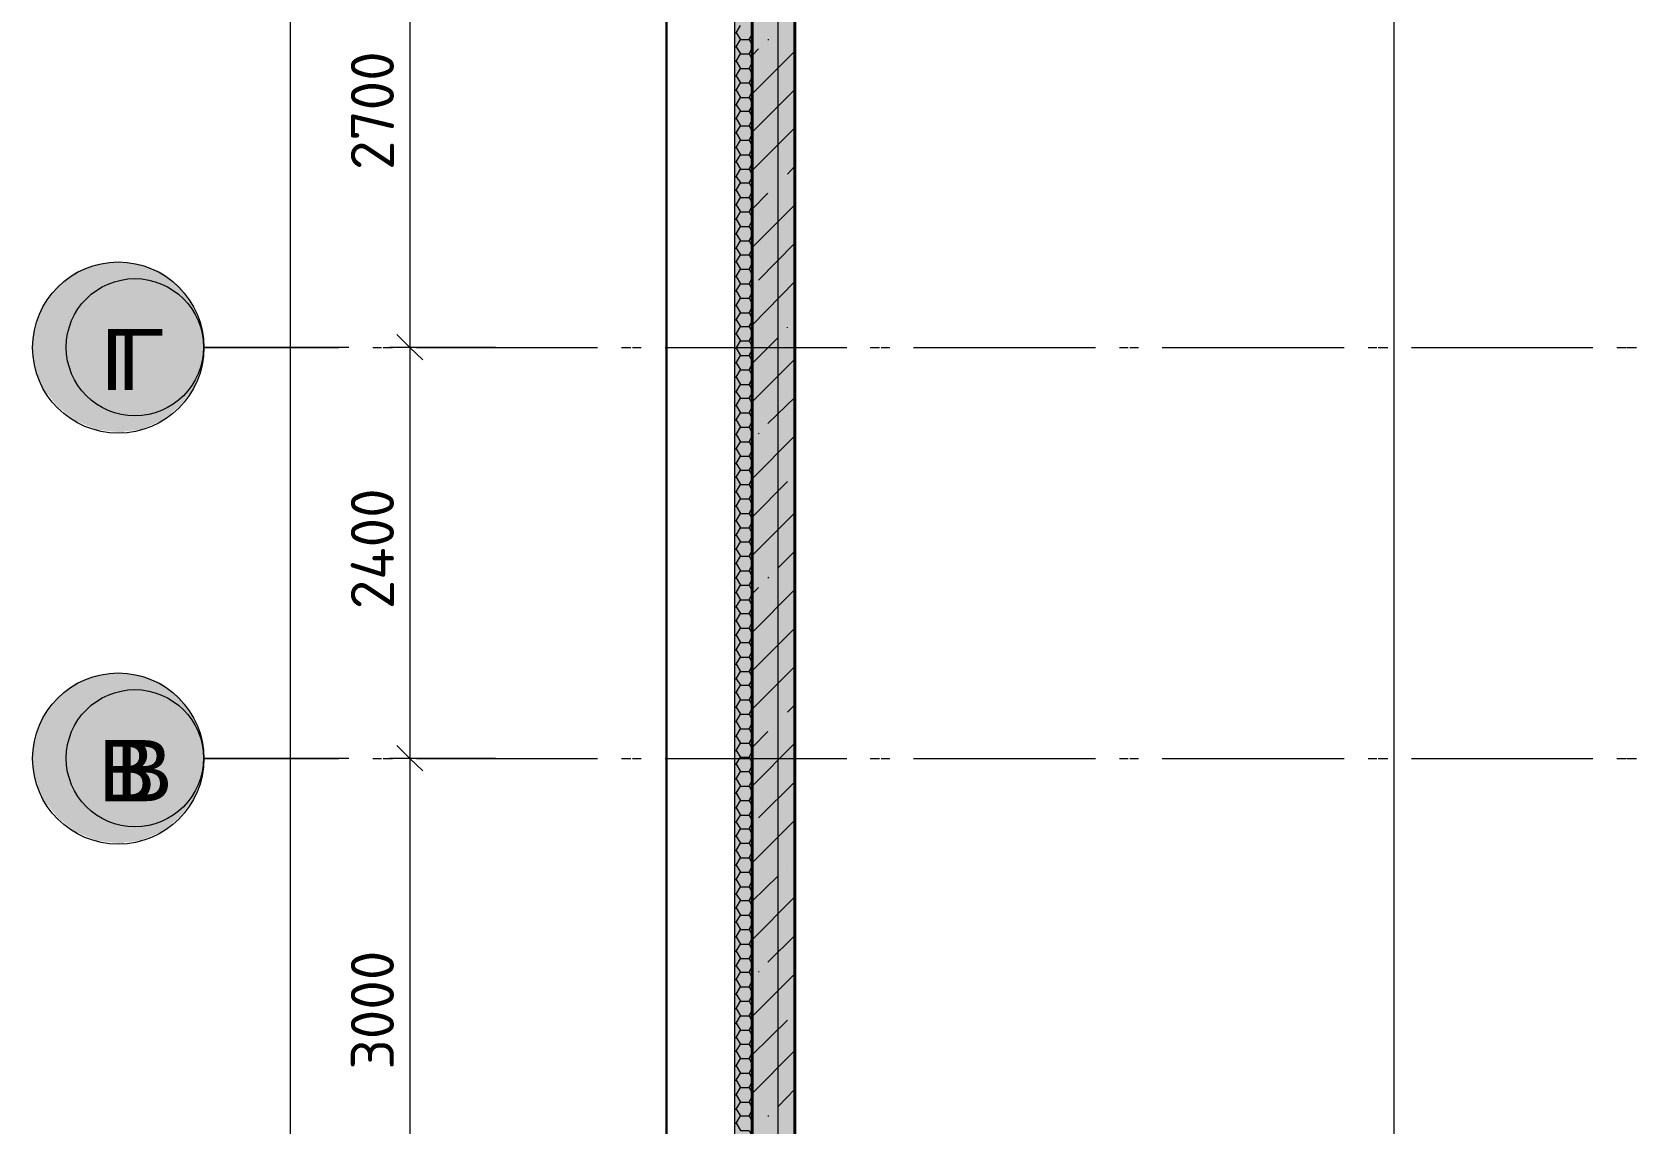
# Model space of a CAD drawing. Header units: millimetres. Extents: x -84737 to 172119, y -43083 to 59399.
# Drawn here: x -81064 to -71665, y 37246 to 43621 of the extents above; entities that cross this region are included whole.
import ezdxf

# ---------------------------------------------------------------- set-up
doc = ezdxf.new("R2010")
doc.units = ezdxf.units.MM
doc.layers.add('PDF _Геометрия', color=7, linetype='Continuous')
doc.layers.add('PDF _Текст', color=7, linetype='Continuous')
doc.layers.add('PDF _Сплошная заливка', color=7, linetype='Continuous', true_color=0xffffff)
doc.styles.add('PDF GOSTCommon', font='arial.ttf')
doc.styles.add('PDF ISOCPEUR', font='isocpeur.ttf')

msp = doc.modelspace()

# ---------------------------------------------------------------- hatches: boundary and pattern name
at = {"layer": 'PDF _Сплошная заливка', "transparency": 33554559}
for points in [[(-80462.5, 42270.5), (-80530.2, 42279), (-80593.7, 42279), (-80627.6, 42274.7), (-80657.2, 42270.5), (-80691.1, 42266.3), (-80699.6, 42262), (-80712.3, 42257.8), (-80720.7, 42253.6), (-80746.1, 42245.1), (-80754.6, 42240.9), (-80780, 42232.4), (-80788.4, 42228.2), (-80813.8, 42219.7), (-80826.5, 42207), (-80835, 42202.8), (-80847.7, 42190.1), (-80856.2, 42185.8), (-80868.9, 42173.2), (-80877.3, 42168.9), (-80890, 42156.2), (-80898.5, 42152), (-80906.9, 42143.5), (-80915.4, 42139.3), (-80919.6, 42130.8), (-80928.1, 42122.4), (-80932.3, 42113.9), (-80940.8, 42105.4), (-80945, 42097), (-80953.5, 42088.5), (-80957.7, 42080), (-80966.2, 42071.6), (-80970.4, 42063.1), (-80978.9, 42054.6), (-80983.1, 42046.2), (-80995.8, 42033.5), (-81000.1, 42020.8), (-81008.5, 42003.8), (-81012.8, 41991.1), (-81021.2, 41974.2), (-81025.5, 41961.5), (-81033.9, 41944.6), (-81038.2, 41931.9), (-81046.6, 41915), (-81059.3, 41813.4), (-81063.6, 41783.8), (-81059.3, 41779.5), (-81059.3, 41749.9), (-81055.1, 41749.9), (-81055.1, 41716), (-81050.9, 41716), (-81050.9, 41686.4), (-81046.6, 41686.4), (-81046.6, 41652.5), (-81042.4, 41652.5), (-81042.4, 41644.1), (-81038.2, 41644.1), (-81038.2, 41635.6), (-81033.9, 41635.6), (-81033.9, 41622.9), (-81029.7, 41622.9), (-81029.7, 41614.5), (-81025.5, 41614.5), (-81025.5, 41601.8), (-81021.2, 41601.8), (-81021.2, 41593.3), (-81017, 41593.3), (-81017, 41584.8), (-81012.8, 41584.8), (-81012.8, 41572.1), (-81008.5, 41572.1), (-81008.5, 41563.7), (-81004.3, 41563.7), (-81004.3, 41551), (-81000.1, 41551), (-81000.1, 41542.5), (-80995.8, 41542.5), (-80995.8, 41529.8), (-80991.6, 41529.8), (-80978.9, 41517.1), (-80978.9, 41508.6), (-80974.7, 41508.6), (-80962, 41495.9), (-80962, 41487.5), (-80957.7, 41487.5), (-80945, 41474.8), (-80945, 41466.3), (-80940.8, 41466.3), (-80928.1, 41453.6), (-80928.1, 41445.1), (-80923.9, 41445.1), (-80915.4, 41436.7), (-80915.4, 41428.2), (-80906.9, 41428.2), (-80898.5, 41419.8), (-80890, 41415.5), (-80877.3, 41402.8), (-80868.9, 41398.6), (-80856.2, 41385.9), (-80847.7, 41381.7), (-80835, 41369), (-80826.5, 41364.7), (-80813.8, 41352), (-80801.1, 41347.8), (-80792.7, 41343.6), (-80780, 41339.3), (-80771.5, 41335.1), (-80758.8, 41330.9), (-80741.9, 41322.4), (-80729.2, 41318.2), (-80720.7, 41313.9), (-80708, 41309.7), (-80691.1, 41301.2), (-80657.2, 41297), (-80627.6, 41292.8), (-80593.7, 41288.5), (-80530.2, 41284.3), (-80530.2, 41288.5), (-80462.5, 41297), (-80432.9, 41301.2), (-80420.2, 41305.5), (-80411.7, 41309.7), (-80399, 41313.9), (-80390.6, 41318.2), (-80377.9, 41322.4), (-80360.9, 41330.9), (-80348.2, 41335.1), (-80339.8, 41339.3), (-80327.1, 41343.6), (-80301.7, 41356.3), (-80293.2, 41364.7), (-80284.8, 41369), (-80272.1, 41381.7), (-80263.6, 41385.9), (-80250.9, 41398.6), (-80242.4, 41402.8), (-80229.7, 41415.5), (-80221.3, 41419.8), (-80195.9, 41445.1), (-80191.6, 41453.6), (-80178.9, 41466.3), (-80174.7, 41474.8), (-80162, 41487.5), (-80157.8, 41495.9), (-80145.1, 41508.6), (-80140.9, 41517.1), (-80132.4, 41525.6), (-80119.7, 41551), (-80115.5, 41563.7), (-80111.2, 41572.1), (-80107, 41584.8), (-80098.5, 41601.8), (-80094.3, 41614.5), (-80090.1, 41622.9), (-80085.8, 41635.6), (-80081.6, 41644.1), (-80077.4, 41656.8), (-80073.1, 41686.4), (-80068.9, 41720.3), (-80064.7, 41749.9), (-80060.4, 41813.4), (-80064.7, 41813.4), (-80064.7, 41847.2), (-80068.9, 41847.2), (-80068.9, 41881.1), (-80073.1, 41881.1), (-80073.1, 41910.7), (-80077.4, 41910.7), (-80077.4, 41923.4), (-80081.6, 41923.4), (-80081.6, 41931.9), (-80085.8, 41931.9), (-80085.8, 41940.4), (-80090.1, 41940.4), (-80090.1, 41953.1), (-80094.3, 41953.1), (-80094.3, 41961.5), (-80098.5, 41961.5), (-80098.5, 41970), (-80102.8, 41970), (-80102.8, 41982.7), (-80107, 41982.7), (-80107, 41991.1), (-80111.2, 41991.1), (-80111.2, 41999.6), (-80115.5, 41999.6), (-80115.5, 42012.3), (-80119.7, 42012.3), (-80119.7, 42020.8), (-80123.9, 42020.8), (-80123.9, 42029.2), (-80128.2, 42029.2), (-80128.2, 42037.7), (-80136.6, 42046.2), (-80140.9, 42046.2), (-80140.9, 42054.6), (-80149.3, 42063.1), (-80153.6, 42063.1), (-80153.6, 42071.6), (-80162, 42080), (-80166.2, 42080), (-80166.2, 42088.5), (-80174.7, 42097), (-80178.9, 42097), (-80178.9, 42105.4), (-80187.4, 42113.9), (-80191.6, 42113.9), (-80191.6, 42122.4), (-80221.3, 42152), (-80229.7, 42156.2), (-80242.4, 42168.9), (-80250.9, 42173.2), (-80263.6, 42185.8), (-80272.1, 42190.1), (-80284.8, 42202.8), (-80293.2, 42207), (-80301.7, 42215.5), (-80318.6, 42223.9), (-80331.3, 42228.2), (-80339.8, 42232.4), (-80365.2, 42240.9), (-80373.6, 42245.1), (-80399, 42253.6), (-80407.5, 42257.8), (-80432.9, 42266.3)], [(-80356.7, 42173.2), (-80424.4, 42181.6), (-80496.4, 42181.6), (-80564.1, 42173.2), (-80589.5, 42160.5), (-80602.2, 42156.2), (-80619.1, 42147.8), (-80631.8, 42143.5), (-80648.8, 42135.1), (-80661.5, 42130.8), (-80669.9, 42122.4), (-80678.4, 42118.1), (-80686.9, 42109.7), (-80695.3, 42105.4), (-80703.8, 42097), (-80712.3, 42092.7), (-80720.7, 42084.3), (-80729.2, 42080), (-80737.6, 42071.6), (-80746.1, 42067.3), (-80750.3, 42058.9), (-80758.8, 42050.4), (-80763, 42041.9), (-80771.5, 42033.5), (-80775.7, 42025), (-80784.2, 42016.5), (-80788.4, 42008.1), (-80796.9, 41999.6), (-80801.1, 41991.1), (-80809.6, 41982.7), (-80813.8, 41970), (-80818.1, 41961.5), (-80822.3, 41948.8), (-80826.5, 41940.4), (-80830.8, 41927.7), (-80835, 41919.2), (-80839.2, 41906.5), (-80847.7, 41889.6), (-80851.9, 41851.5), (-80860.4, 41783.8), (-80856.2, 41779.5), (-80856.2, 41745.7), (-80851.9, 41745.7), (-80851.9, 41711.8), (-80847.7, 41711.8), (-80847.7, 41677.9), (-80843.5, 41677.9), (-80843.5, 41669.5), (-80839.2, 41669.5), (-80839.2, 41656.8), (-80835, 41656.8), (-80835, 41648.3), (-80830.8, 41648.3), (-80830.8, 41635.6), (-80826.5, 41635.6), (-80826.5, 41627.1), (-80822.3, 41627.1), (-80822.3, 41614.5), (-80818.1, 41614.5), (-80818.1, 41606), (-80813.8, 41606), (-80813.8, 41593.3), (-80809.6, 41593.3), (-80809.6, 41580.6), (-80805.4, 41580.6), (-80796.9, 41572.1), (-80796.9, 41563.7), (-80792.7, 41563.7), (-80784.2, 41555.2), (-80784.2, 41546.7), (-80780, 41546.7), (-80771.5, 41538.3), (-80771.5, 41529.8), (-80767.3, 41529.8), (-80758.8, 41521.3), (-80758.8, 41512.9), (-80754.6, 41512.9), (-80746.1, 41504.4), (-80746.1, 41495.9), (-80737.6, 41495.9), (-80729.2, 41487.5), (-80720.7, 41483.2), (-80712.3, 41474.8), (-80703.8, 41470.5), (-80695.3, 41462.1), (-80686.9, 41457.8), (-80678.4, 41449.4), (-80669.9, 41445.1), (-80661.5, 41436.7), (-80636.1, 41428.2), (-80627.6, 41424), (-80614.9, 41419.8), (-80606.4, 41415.5), (-80593.7, 41411.3), (-80585.3, 41407.1), (-80572.6, 41402.8), (-80564.1, 41398.6), (-80496.4, 41390.1), (-80424.4, 41385.9), (-80424.4, 41390.1), (-80356.7, 41398.6), (-80344, 41402.8), (-80335.6, 41407.1), (-80322.9, 41411.3), (-80314.4, 41415.5), (-80301.7, 41419.8), (-80293.2, 41424), (-80280.5, 41428.2), (-80255.1, 41440.9), (-80246.7, 41449.4), (-80238.2, 41453.6), (-80229.7, 41462.1), (-80221.3, 41466.3), (-80212.8, 41474.8), (-80204.3, 41479), (-80195.9, 41487.5), (-80187.4, 41491.7), (-80170.5, 41508.6), (-80166.2, 41517.1), (-80157.8, 41525.6), (-80153.6, 41534), (-80145.1, 41542.5), (-80140.9, 41551), (-80132.4, 41559.4), (-80128.2, 41567.9), (-80119.7, 41576.4), (-80111.2, 41593.3), (-80107, 41606), (-80102.8, 41614.5), (-80098.5, 41627.1), (-80094.3, 41635.6), (-80090.1, 41648.3), (-80085.8, 41656.8), (-80077.4, 41682.2), (-80064.7, 41758.4), (-80060.4, 41809.1), (-80064.7, 41809.1), (-80064.7, 41834.5), (-80068.9, 41834.5), (-80068.9, 41859.9), (-80073.1, 41859.9), (-80073.1, 41885.3), (-80077.4, 41885.3), (-80077.4, 41898), (-80081.6, 41898), (-80081.6, 41906.5), (-80085.8, 41906.5), (-80085.8, 41919.2), (-80090.1, 41919.2), (-80090.1, 41927.7), (-80094.3, 41927.7), (-80094.3, 41940.4), (-80098.5, 41940.4), (-80098.5, 41948.8), (-80102.8, 41948.8), (-80102.8, 41961.5), (-80107, 41961.5), (-80107, 41970), (-80111.2, 41970), (-80111.2, 41978.5), (-80115.5, 41978.5), (-80115.5, 41986.9), (-80123.9, 41995.4), (-80128.2, 41995.4), (-80128.2, 42003.8), (-80136.6, 42012.3), (-80140.9, 42012.3), (-80140.9, 42020.8), (-80149.3, 42029.2), (-80153.6, 42029.2), (-80153.6, 42037.7), (-80162, 42046.2), (-80166.2, 42046.2), (-80166.2, 42054.6), (-80187.4, 42075.8), (-80195.9, 42080), (-80204.3, 42088.5), (-80212.8, 42092.7), (-80221.3, 42101.2), (-80229.7, 42105.4), (-80238.2, 42113.9), (-80246.7, 42118.1), (-80255.1, 42126.6), (-80297.5, 42147.8), (-80310.2, 42152), (-80344, 42168.9)], [(-80462.5, 39870.6), (-80530.2, 39879.1), (-80593.7, 39879.1), (-80627.6, 39874.9), (-80657.2, 39870.6), (-80691.1, 39866.4), (-80699.6, 39862.2), (-80712.3, 39857.9), (-80720.7, 39853.7), (-80746.1, 39845.2), (-80754.6, 39841), (-80780, 39832.5), (-80788.4, 39828.3), (-80813.8, 39819.8), (-80826.5, 39807.1), (-80835, 39802.9), (-80847.7, 39790.2), (-80856.2, 39786), (-80868.9, 39773.3), (-80877.3, 39769.1), (-80890, 39756.4), (-80898.5, 39752.1), (-80906.9, 39743.7), (-80915.4, 39739.4), (-80919.6, 39731), (-80928.1, 39722.5), (-80932.3, 39714), (-80940.8, 39705.6), (-80945, 39697.1), (-80953.5, 39688.6), (-80957.7, 39680.2), (-80966.2, 39671.7), (-80970.4, 39663.2), (-80978.9, 39654.8), (-80983.1, 39646.3), (-80995.8, 39633.6), (-81000.1, 39620.9), (-81008.5, 39604), (-81012.8, 39591.3), (-81021.2, 39574.4), (-81025.5, 39561.7), (-81033.9, 39544.7), (-81038.2, 39532), (-81046.6, 39515.1), (-81059.3, 39413.5), (-81063.6, 39383.9), (-81059.3, 39379.7), (-81059.3, 39350), (-81055.1, 39350), (-81055.1, 39316.2), (-81050.9, 39316.2), (-81050.9, 39286.5), (-81046.6, 39286.5), (-81046.6, 39252.7), (-81042.4, 39252.7), (-81042.4, 39244.2), (-81038.2, 39244.2), (-81038.2, 39235.7), (-81033.9, 39235.7), (-81033.9, 39223), (-81029.7, 39223), (-81029.7, 39214.6), (-81025.5, 39214.6), (-81025.5, 39201.9), (-81021.2, 39201.9), (-81021.2, 39193.4), (-81017, 39193.4), (-81017, 39185), (-81012.8, 39185), (-81012.8, 39172.3), (-81008.5, 39172.3), (-81008.5, 39163.8), (-81004.3, 39163.8), (-81004.3, 39151.1), (-81000.1, 39151.1), (-81000.1, 39142.6), (-80995.8, 39142.6), (-80995.8, 39129.9), (-80991.6, 39129.9), (-80978.9, 39117.2), (-80978.9, 39108.8), (-80974.7, 39108.8), (-80962, 39096.1), (-80962, 39087.6), (-80957.7, 39087.6), (-80945, 39074.9), (-80945, 39066.4), (-80940.8, 39066.4), (-80928.1, 39053.7), (-80928.1, 39045.3), (-80923.9, 39045.3), (-80915.4, 39036.8), (-80915.4, 39028.4), (-80906.9, 39028.4), (-80898.5, 39019.9), (-80890, 39015.7), (-80877.3, 39003), (-80868.9, 38998.7), (-80856.2, 38986), (-80847.7, 38981.8), (-80835, 38969.1), (-80826.5, 38964.9), (-80813.8, 38952.2), (-80801.1, 38947.9), (-80792.7, 38943.7), (-80780, 38939.5), (-80771.5, 38935.2), (-80758.8, 38931), (-80741.9, 38922.5), (-80729.2, 38918.3), (-80720.7, 38914.1), (-80708, 38909.8), (-80691.1, 38901.4), (-80657.2, 38897.1), (-80627.6, 38892.9), (-80593.7, 38888.7), (-80530.2, 38884.4), (-80530.2, 38888.7), (-80462.5, 38897.1), (-80432.9, 38901.4), (-80420.2, 38905.6), (-80411.7, 38909.8), (-80399, 38914.1), (-80390.6, 38918.3), (-80377.9, 38922.5), (-80360.9, 38931), (-80348.2, 38935.2), (-80339.8, 38939.5), (-80327.1, 38943.7), (-80301.7, 38956.4), (-80293.2, 38964.9), (-80284.8, 38969.1), (-80272.1, 38981.8), (-80263.6, 38986), (-80250.9, 38998.7), (-80242.4, 39003), (-80229.7, 39015.7), (-80221.3, 39019.9), (-80195.9, 39045.3), (-80191.6, 39053.7), (-80178.9, 39066.4), (-80174.7, 39074.9), (-80162, 39087.6), (-80157.8, 39096.1), (-80145.1, 39108.8), (-80140.9, 39117.2), (-80132.4, 39125.7), (-80119.7, 39151.1), (-80115.5, 39163.8), (-80111.2, 39172.3), (-80107, 39185), (-80098.5, 39201.9), (-80094.3, 39214.6), (-80090.1, 39223), (-80085.8, 39235.7), (-80081.6, 39244.2), (-80077.4, 39256.9), (-80073.1, 39286.5), (-80068.9, 39320.4), (-80064.7, 39350), (-80060.4, 39413.5), (-80064.7, 39413.5), (-80064.7, 39447.4), (-80068.9, 39447.4), (-80068.9, 39481.2), (-80073.1, 39481.2), (-80073.1, 39510.9), (-80077.4, 39510.9), (-80077.4, 39523.6), (-80081.6, 39523.6), (-80081.6, 39532), (-80085.8, 39532), (-80085.8, 39540.5), (-80090.1, 39540.5), (-80090.1, 39553.2), (-80094.3, 39553.2), (-80094.3, 39561.7), (-80098.5, 39561.7), (-80098.5, 39570.1), (-80102.8, 39570.1), (-80102.8, 39582.8), (-80107, 39582.8), (-80107, 39591.3), (-80111.2, 39591.3), (-80111.2, 39599.7), (-80115.5, 39599.7), (-80115.5, 39612.4), (-80119.7, 39612.4), (-80119.7, 39620.9), (-80123.9, 39620.9), (-80123.9, 39629.4), (-80128.2, 39629.4), (-80128.2, 39637.8), (-80136.6, 39646.3), (-80140.9, 39646.3), (-80140.9, 39654.8), (-80149.3, 39663.2), (-80153.6, 39663.2), (-80153.6, 39671.7), (-80162, 39680.2), (-80166.2, 39680.2), (-80166.2, 39688.6), (-80174.7, 39697.1), (-80178.9, 39697.1), (-80178.9, 39705.6), (-80187.4, 39714), (-80191.6, 39714), (-80191.6, 39722.5), (-80221.3, 39752.1), (-80229.7, 39756.4), (-80242.4, 39769.1), (-80250.9, 39773.3), (-80263.6, 39786), (-80272.1, 39790.2), (-80284.8, 39802.9), (-80293.2, 39807.1), (-80301.7, 39815.6), (-80318.6, 39824.1), (-80331.3, 39828.3), (-80339.8, 39832.5), (-80365.2, 39841), (-80373.6, 39845.2), (-80399, 39853.7), (-80407.5, 39857.9), (-80432.9, 39866.4)], [(-80356.7, 39773.3), (-80424.4, 39781.7), (-80496.4, 39781.7), (-80564.1, 39773.3), (-80589.5, 39760.6), (-80602.2, 39756.4), (-80619.1, 39747.9), (-80631.8, 39743.7), (-80648.8, 39735.2), (-80661.5, 39731), (-80669.9, 39722.5), (-80678.4, 39718.3), (-80686.9, 39709.8), (-80695.3, 39705.6), (-80703.8, 39697.1), (-80712.3, 39692.9), (-80720.7, 39684.4), (-80729.2, 39680.2), (-80737.6, 39671.7), (-80746.1, 39667.5), (-80750.3, 39659), (-80758.8, 39650.5), (-80763, 39642.1), (-80771.5, 39633.6), (-80775.7, 39625.1), (-80784.2, 39616.7), (-80788.4, 39608.2), (-80796.9, 39599.7), (-80801.1, 39591.3), (-80809.6, 39582.8), (-80813.8, 39570.1), (-80818.1, 39561.7), (-80822.3, 39549), (-80826.5, 39540.5), (-80830.8, 39527.8), (-80835, 39519.3), (-80839.2, 39506.6), (-80847.7, 39489.7), (-80851.9, 39451.6), (-80860.4, 39383.9), (-80856.2, 39379.7), (-80856.2, 39345.8), (-80851.9, 39345.8), (-80851.9, 39311.9), (-80847.7, 39311.9), (-80847.7, 39278.1), (-80843.5, 39278.1), (-80843.5, 39269.6), (-80839.2, 39269.6), (-80839.2, 39256.9), (-80835, 39256.9), (-80835, 39248.4), (-80830.8, 39248.4), (-80830.8, 39235.7), (-80826.5, 39235.7), (-80826.5, 39227.3), (-80822.3, 39227.3), (-80822.3, 39214.6), (-80818.1, 39214.6), (-80818.1, 39206.1), (-80813.8, 39206.1), (-80813.8, 39193.4), (-80809.6, 39193.4), (-80809.6, 39180.7), (-80805.4, 39180.7), (-80796.9, 39172.3), (-80796.9, 39163.8), (-80792.7, 39163.8), (-80784.2, 39155.3), (-80784.2, 39146.9), (-80780, 39146.9), (-80771.5, 39138.4), (-80771.5, 39129.9), (-80767.3, 39129.9), (-80758.8, 39121.5), (-80758.8, 39113), (-80754.6, 39113), (-80746.1, 39104.5), (-80746.1, 39096.1), (-80737.6, 39096.1), (-80729.2, 39087.6), (-80720.7, 39083.4), (-80712.3, 39074.9), (-80703.8, 39070.7), (-80695.3, 39062.2), (-80686.9, 39058), (-80678.4, 39049.5), (-80669.9, 39045.3), (-80661.5, 39036.8), (-80636.1, 39028.4), (-80627.6, 39024.1), (-80614.9, 39019.9), (-80606.4, 39015.7), (-80593.7, 39011.4), (-80585.3, 39007.2), (-80572.6, 39003), (-80564.1, 38998.7), (-80496.4, 38990.3), (-80424.4, 38986), (-80424.4, 38990.3), (-80356.7, 38998.7), (-80344, 39003), (-80335.6, 39007.2), (-80322.9, 39011.4), (-80314.4, 39015.7), (-80301.7, 39019.9), (-80293.2, 39024.1), (-80280.5, 39028.4), (-80255.1, 39041), (-80246.7, 39049.5), (-80238.2, 39053.7), (-80229.7, 39062.2), (-80221.3, 39066.4), (-80212.8, 39074.9), (-80204.3, 39079.1), (-80195.9, 39087.6), (-80187.4, 39091.8), (-80170.5, 39108.8), (-80166.2, 39117.2), (-80157.8, 39125.7), (-80153.6, 39134.2), (-80145.1, 39142.6), (-80140.9, 39151.1), (-80132.4, 39159.6), (-80128.2, 39168), (-80119.7, 39176.5), (-80111.2, 39193.4), (-80107, 39206.1), (-80102.8, 39214.6), (-80098.5, 39227.3), (-80094.3, 39235.7), (-80090.1, 39248.4), (-80085.8, 39256.9), (-80077.4, 39282.3), (-80064.7, 39358.5), (-80060.4, 39409.3), (-80064.7, 39409.3), (-80064.7, 39434.7), (-80068.9, 39434.7), (-80068.9, 39460.1), (-80073.1, 39460.1), (-80073.1, 39485.5), (-80077.4, 39485.5), (-80077.4, 39498.2), (-80081.6, 39498.2), (-80081.6, 39506.6), (-80085.8, 39506.6), (-80085.8, 39519.3), (-80090.1, 39519.3), (-80090.1, 39527.8), (-80094.3, 39527.8), (-80094.3, 39540.5), (-80098.5, 39540.5), (-80098.5, 39549), (-80102.8, 39549), (-80102.8, 39561.7), (-80107, 39561.7), (-80107, 39570.1), (-80111.2, 39570.1), (-80111.2, 39578.6), (-80115.5, 39578.6), (-80115.5, 39587.1), (-80123.9, 39595.5), (-80128.2, 39595.5), (-80128.2, 39604), (-80136.6, 39612.4), (-80140.9, 39612.4), (-80140.9, 39620.9), (-80149.3, 39629.4), (-80153.6, 39629.4), (-80153.6, 39637.8), (-80162, 39646.3), (-80166.2, 39646.3), (-80166.2, 39654.8), (-80187.4, 39675.9), (-80195.9, 39680.2), (-80204.3, 39688.6), (-80212.8, 39692.9), (-80221.3, 39701.3), (-80229.7, 39705.6), (-80238.2, 39714), (-80246.7, 39718.3), (-80255.1, 39726.7), (-80297.5, 39747.9), (-80310.2, 39752.1), (-80344, 39769.1)]]:
    msp.add_hatch(color=256, dxfattribs=at).paths.add_polyline_path(points)

# ---------------------------------------------------------------- linework, layer by layer
at = {"layer": 'PDF _Геометрия', "lineweight": 30}
msp.add_lwpolyline([(-77360.1, 55328), (-77360.1, 33331.3), (-40663.7, 33331.3), (-40663.7, 41131.9), (-26865.5, 41131.9), (-26865.5, 57427.3), (-47363.8, 57427.3), (-47363.8, 55328)], close=True, dxfattribs=at)
at = {"layer": 'PDF _Геометрия', "lineweight": 18}
for points in [[(-65860.2, 53029.7), (-65860.2, 53131.3), (-66859.1, 53131.3), (-66859.1, 54828.5), (-66859.1, 54930.1), (-76860.6, 54930.1), (-76962.2, 54930.1), (-76962.2, 33830.8), (-76962.2, 33729.2), (-41061.5, 33729.2), (-41061.5, 33830.8), (-41061.5, 41529.8), (-27364.9, 41529.8), (-27263.4, 41529.8), (-27263.4, 56927.9), (-27263.4, 57029.5), (-43063.5, 57029.5), (-43063.5, 56927.9)], [(-27614.7, 56927.9), (-27364.9, 56927.9), (-27364.9, 41631.4), (-41061.5, 41631.4), (-41163.1, 41631.4), (-41163.1, 33830.8), (-76860.6, 33830.8), (-76860.6, 54828.5)]]:
    msp.add_lwpolyline(points, dxfattribs=at)
at = {"layer": 'PDF _Геометрия', "lineweight": 9}
for points in [[(-79556.8, 56898.3), (-79556.8, 33860.4)], [(-78858.4, 56898.3), (-78858.4, 54680.4), (-78858.4, 52881.6), (-78858.4, 51078.5), (-78858.4, 49880.7), (-78858.4, 47180.3), (-78858.4, 44479.9), (-78858.4, 41779.5), (-78858.4, 39379.7), (-78858.4, 36383), (-78858.4, 33860.4)], [(-76708.2, 43345.6), (-76708.2, 44344.5)], [(-73110.6, 43345.6), (-73110.6, 44344.5)], [(-76962.2, 43616.5), (-76953.7, 43616.5), (-76928.3, 43578.4), (-76877.5, 43578.4), (-76860.6, 43544.5)], [(-76953.7, 43616.5), (-76928.3, 43658.8)], [(-76962.2, 43536), (-76953.7, 43536), (-76928.3, 43493.7), (-76877.5, 43493.7), (-76860.6, 43459.9)], [(-76953.7, 43536), (-76928.3, 43578.4)], [(-76877.5, 43578.4), (-76860.6, 43608)], [(-76877.5, 43493.7), (-76860.6, 43527.6)], [(-76860.6, 43485.2), (-76822.5, 43523.3)], [(-76767.5, 43578.4), (-76763.3, 43578.4)], [(-76708.2, 42520.2), (-76708.2, 43519.1)], [(-73110.6, 42520.2), (-73110.6, 43519.1)], [(-76962.2, 43451.4), (-76953.7, 43451.4), (-76928.3, 43409.1), (-76877.5, 43409.1), (-76860.6, 43375.2)], [(-76953.7, 43451.4), (-76928.3, 43493.7)], [(-76877.5, 43409.1), (-76860.6, 43442.9)], [(-76860.6, 43260.9), (-76610.9, 43510.6)], [(-76962.2, 43366.7), (-76953.7, 43366.7), (-76928.3, 43324.4), (-76877.5, 43324.4), (-76860.6, 43290.5)], [(-76953.7, 43366.7), (-76928.3, 43409.1)], [(-76877.5, 43324.4), (-76860.6, 43358.3)], [(-76962.2, 43282.1), (-76953.7, 43282.1), (-76928.3, 43239.8), (-76877.5, 43239.8), (-76860.6, 43205.9)], [(-76953.7, 43282.1), (-76928.3, 43324.4)], [(-76953.7, 43197.4), (-76928.3, 43239.8)], [(-76877.5, 43239.8), (-76860.6, 43273.6)], [(-76860.6, 43036.6), (-76610.9, 43286.3)], [(-76962.2, 43197.4), (-76953.7, 43197.4), (-76928.3, 43159.3), (-76877.5, 43159.3), (-76860.6, 43125.5)], [(-76953.7, 43117), (-76928.3, 43159.3)], [(-76877.5, 43159.3), (-76860.6, 43189)], [(-76708.2, 43091.6), (-76708.2, 43146.6)], [(-73110.6, 43091.6), (-73110.6, 43146.6)], [(-76962.2, 43117), (-76953.7, 43117), (-76928.3, 43074.7), (-76877.5, 43074.7), (-76860.6, 43040.8)], [(-76953.7, 43032.4), (-76928.3, 43074.7)], [(-76877.5, 43074.7), (-76860.6, 43108.5)], [(-76860.6, 42812.3), (-76610.9, 43062)], [(-76962.2, 43032.4), (-76953.7, 43032.4), (-76928.3, 42990), (-76877.5, 42990), (-76860.6, 42956.2)], [(-76953.7, 42947.7), (-76928.3, 42990)], [(-76877.5, 42990), (-76860.6, 43023.9)], [(-76962.2, 42947.7), (-76953.7, 42947.7), (-76928.3, 42905.4), (-76877.5, 42905.4), (-76860.6, 42871.5)], [(-76962.2, 42863.1), (-76953.7, 42863.1), (-76928.3, 42820.7), (-76877.5, 42820.7), (-76860.6, 42786.9)], [(-76953.7, 42863.1), (-76928.3, 42905.4)], [(-76877.5, 42905.4), (-76860.6, 42939.2)], [(-76708.2, 41893.8), (-76708.2, 42892.7)], [(-73110.6, 41893.8), (-73110.6, 42892.7)], [(-76962.2, 42778.4), (-76953.7, 42778.4), (-76928.3, 42740.3), (-76877.5, 42740.3), (-76860.6, 42706.5)], [(-76953.7, 42778.4), (-76928.3, 42820.7)], [(-76877.5, 42820.7), (-76860.6, 42854.6)], [(-76877.5, 42740.3), (-76860.6, 42769.9)], [(-76653.2, 42791.1), (-76610.9, 42837.7)], [(-76962.2, 42698), (-76953.7, 42698), (-76928.3, 42655.7), (-76877.5, 42655.7), (-76860.6, 42621.8)], [(-76953.7, 42698), (-76928.3, 42740.3)], [(-76877.5, 42655.7), (-76860.6, 42689.5)], [(-76860.6, 42587.9), (-76767.5, 42681.1)], [(-76708.2, 42736.1), (-76708.2, 42740.3)], [(-76962.2, 42613.3), (-76953.7, 42613.3), (-76928.3, 42571), (-76877.5, 42571), (-76860.6, 42537.2)], [(-76953.7, 42613.3), (-76928.3, 42655.7)], [(-76877.5, 42571), (-76860.6, 42604.9)], [(-76860.6, 42363.6), (-76610.9, 42613.3)], [(-76962.2, 42528.7), (-76953.7, 42528.7), (-76928.3, 42486.4), (-76877.5, 42486.4), (-76860.6, 42452.5)], [(-76953.7, 42528.7), (-76928.3, 42571)], [(-76953.7, 42444), (-76928.3, 42486.4)], [(-76877.5, 42486.4), (-76860.6, 42520.2)], [(-76962.2, 42444), (-76953.7, 42444), (-76928.3, 42401.7), (-76877.5, 42401.7), (-76860.6, 42367.8)], [(-76953.7, 42359.4), (-76928.3, 42401.7)], [(-76877.5, 42401.7), (-76860.6, 42435.6)], [(-76822.5, 42173.2), (-76610.9, 42389)], [(-76962.2, 42359.4), (-76953.7, 42359.4), (-76928.3, 42321.3), (-76877.5, 42321.3), (-76860.6, 42287.4)], [(-76953.7, 42279), (-76928.3, 42321.3)], [(-76877.5, 42321.3), (-76860.6, 42350.9)], [(-76708.2, 42266.3), (-76708.2, 42321.3)], [(-73110.6, 42266.3), (-73110.6, 42321.3)], [(-76962.2, 42279), (-76953.7, 42279), (-76928.3, 42236.6), (-76877.5, 42236.6), (-76860.6, 42202.8)], [(-76953.7, 42194.3), (-76928.3, 42236.6)], [(-76877.5, 42236.6), (-76860.6, 42270.5)], [(-76962.2, 42194.3), (-76953.7, 42194.3), (-76928.3, 42152), (-76877.5, 42152), (-76860.6, 42118.1)], [(-76962.2, 42109.7), (-76953.7, 42109.7), (-76928.3, 42067.3), (-76877.5, 42067.3), (-76860.6, 42033.5)], [(-76953.7, 42109.7), (-76928.3, 42152)], [(-76877.5, 42152), (-76860.6, 42185.8)], [(-76860.6, 41910.7), (-76610.9, 42164.7)], [(-76962.2, 42025), (-76953.7, 42025), (-76928.3, 41982.7), (-76877.5, 41982.7), (-76860.6, 41948.8)], [(-76953.7, 42025), (-76928.3, 42067.3)], [(-76877.5, 42067.3), (-76860.6, 42101.2)], [(-76877.5, 41982.7), (-76860.6, 42016.5)], [(-76708.2, 41068.4), (-76708.2, 42067.3)], [(-73110.6, 41068.4), (-73110.6, 42067.3)], [(-76962.2, 41940.4), (-76953.7, 41940.4), (-76928.3, 41902.3), (-76877.5, 41902.3), (-76860.6, 41868.4)], [(-76953.7, 41940.4), (-76928.3, 41982.7)], [(-76877.5, 41902.3), (-76860.6, 41931.9)], [(-76962.2, 41859.9), (-76953.7, 41859.9), (-76928.3, 41817.6), (-76877.5, 41817.6), (-76860.6, 41783.8)], [(-76953.7, 41859.9), (-76928.3, 41902.3)], [(-76877.5, 41817.6), (-76860.6, 41851.5)], [(-76860.6, 41686.4), (-76708.2, 41838.8)], [(-76653.2, 41893.8), (-76653.2, 41898)], [(-79213.9, 41779.5), (-80060.4, 41779.5), (-79273.2, 41779.5)], [(-79074.2, 41779.5), (-79023.5, 41779.5)], [(-79015, 41779.5), (-78960, 41779.5)], [(-78358.9, 41779.5), (-78858.4, 41779.5), (-78976.9, 41779.5)], [(-78820.3, 41779.5), (-77821.4, 41779.5)], [(-78761, 41779.5), (-77762.1, 41779.5)], [(-77622.5, 41779.5), (-77567.5, 41779.5)], [(-77559, 41779.5), (-77508.2, 41779.5)], [(-77368.5, 41779.5), (-76369.6, 41779.5)], [(-77309.3, 41779.5), (-76306.1, 41779.5)], [(-76962.2, 41775.3), (-76953.7, 41775.3), (-76928.3, 41733), (-76877.5, 41733), (-76860.6, 41699.1)], [(-76953.7, 41775.3), (-76928.3, 41817.6)], [(-76953.7, 41690.6), (-76928.3, 41733)], [(-76877.5, 41733), (-76860.6, 41766.8)], [(-76170.7, 41779.5), (-76115.7, 41779.5)], [(-76107.2, 41779.5), (-76056.4, 41779.5)], [(-75916.7, 41779.5), (-74917.9, 41779.5)], [(-75853.3, 41779.5), (-74854.4, 41779.5)], [(-74714.7, 41779.5), (-74663.9, 41779.5)], [(-74655.4, 41779.5), (-74604.7, 41779.5)], [(-74465, 41779.5), (-73461.9, 41779.5)], [(-74401.5, 41779.5), (-73402.6, 41779.5)], [(-73262.9, 41779.5), (-73212.1, 41779.5)], [(-73203.7, 41779.5), (-73148.6, 41779.5)], [(-73009, 41779.5), (-72010.1, 41779.5)], [(-72949.7, 41779.5), (-71950.8, 41779.5)], [(-71811.2, 41779.5), (-71756.1, 41779.5)], [(-71751.9, 41779.5), (-71696.9, 41779.5)], [(-76962.2, 41690.6), (-76953.7, 41690.6), (-76928.3, 41648.3), (-76877.5, 41648.3), (-76860.6, 41614.5)], [(-76953.7, 41606), (-76928.3, 41648.3)], [(-76877.5, 41648.3), (-76860.6, 41682.2)], [(-76860.6, 41462.1), (-76610.9, 41711.8)], [(-76708.2, 41639.8), (-76708.2, 41694.9)], [(-73110.6, 41639.8), (-73110.6, 41694.9)], [(-76962.2, 41606), (-76953.7, 41606), (-76928.3, 41563.7), (-76877.5, 41563.7), (-76860.6, 41529.8)], [(-76953.7, 41521.3), (-76928.3, 41563.7)], [(-76877.5, 41563.7), (-76860.6, 41597.5)], [(-76962.2, 41521.3), (-76953.7, 41521.3), (-76928.3, 41483.2), (-76877.5, 41483.2), (-76860.6, 41449.4)], [(-76953.7, 41440.9), (-76928.3, 41483.2)], [(-76877.5, 41483.2), (-76860.6, 41512.9)], [(-76767.5, 41335.1), (-76610.9, 41487.5)], [(-76962.2, 41440.9), (-76953.7, 41440.9), (-76928.3, 41398.6), (-76877.5, 41398.6), (-76860.6, 41364.7)], [(-76962.2, 41356.3), (-76953.7, 41356.3), (-76928.3, 41313.9), (-76877.5, 41313.9), (-76860.6, 41280.1)], [(-76953.7, 41356.3), (-76928.3, 41398.6)], [(-76877.5, 41398.6), (-76860.6, 41432.5)], [(-76708.2, 40442), (-76708.2, 41440.9)], [(-73110.6, 40442), (-73110.6, 41440.9)], [(-76962.2, 41271.6), (-76953.7, 41271.6), (-76928.3, 41229.3), (-76877.5, 41229.3), (-76860.6, 41195.4)], [(-76953.7, 41271.6), (-76928.3, 41313.9)], [(-76953.7, 40937.2), (-76928.3, 40979.6), (-76877.5, 40979.6), (-76860.6, 41013.4), (-76610.9, 41263.1)], [(-76877.5, 41313.9), (-76860.6, 41347.8)], [(-76877.5, 41229.3), (-76860.6, 41263.1)], [(-76822.5, 41275.8), (-76818.3, 41280.1)], [(-76962.2, 41187), (-76953.7, 41187), (-76928.3, 41144.6), (-76877.5, 41144.6), (-76860.6, 41110.8)], [(-76953.7, 41187), (-76928.3, 41229.3)], [(-76877.5, 41144.6), (-76860.6, 41178.5)], [(-76962.2, 41102.3), (-76953.7, 41102.3), (-76928.3, 41064.2), (-76877.5, 41064.2), (-76860.6, 41030.4)], [(-76953.7, 41102.3), (-76928.3, 41144.6)], [(-76877.5, 41064.2), (-76860.6, 41093.8)], [(-76962.2, 41021.9), (-76953.7, 41021.9), (-76928.3, 40979.6)], [(-76953.7, 41021.9), (-76928.3, 41064.2)], [(-76860.6, 40945.7), (-76877.5, 40979.6)], [(-76860.6, 40789.1), (-76653.2, 40996.5)], [(-76962.2, 40937.2), (-76953.7, 40937.2), (-76928.3, 40894.9), (-76877.5, 40894.9), (-76860.6, 40861.1)], [(-76953.7, 40852.6), (-76928.3, 40894.9)], [(-76877.5, 40894.9), (-76860.6, 40928.8)], [(-76962.2, 40852.6), (-76953.7, 40852.6), (-76928.3, 40810.3), (-76877.5, 40810.3), (-76860.6, 40776.4)], [(-76953.7, 40767.9), (-76928.3, 40810.3)], [(-76877.5, 40810.3), (-76860.6, 40844.1)], [(-76860.6, 40564.8), (-76610.9, 40814.5)], [(-76708.2, 40814.5), (-76708.2, 40865.3)], [(-73110.6, 40814.5), (-73110.6, 40865.3)], [(-76962.2, 40767.9), (-76953.7, 40767.9), (-76928.3, 40725.6), (-76877.5, 40725.6), (-76860.6, 40691.8)], [(-76953.7, 40683.3), (-76928.3, 40725.6)], [(-76877.5, 40725.6), (-76860.6, 40759.5)], [(-76962.2, 40683.3), (-76953.7, 40683.3), (-76928.3, 40645.2), (-76877.5, 40645.2), (-76860.6, 40611.3)], [(-76962.2, 40602.9), (-76953.7, 40602.9), (-76928.3, 40560.5), (-76877.5, 40560.5), (-76860.6, 40526.7)], [(-76953.7, 40602.9), (-76928.3, 40645.2)], [(-76877.5, 40645.2), (-76860.6, 40674.8)], [(-76708.2, 39612.4), (-76708.2, 40615.6)], [(-73110.6, 39612.4), (-73110.6, 40615.6)], [(-76962.2, 40518.2), (-76953.7, 40518.2), (-76928.3, 40475.9), (-76877.5, 40475.9), (-76860.6, 40442)], [(-76953.7, 40518.2), (-76928.3, 40560.5)], [(-76877.5, 40560.5), (-76860.6, 40594.4)], [(-76877.5, 40475.9), (-76860.6, 40509.8)], [(-76708.2, 40492.8), (-76610.9, 40590.2)], [(-76962.2, 40433.6), (-76953.7, 40433.6), (-76928.3, 40391.2), (-76877.5, 40391.2), (-76860.6, 40357.4)], [(-76953.7, 40433.6), (-76928.3, 40475.9)], [(-76877.5, 40391.2), (-76860.6, 40425.1)], [(-76767.5, 40433.6), (-76763.3, 40437.8)], [(-76962.2, 40348.9), (-76953.7, 40348.9), (-76928.3, 40306.6)], [(-76953.7, 40348.9), (-76928.3, 40391.2)], [(-76953.7, 40264.3), (-76928.3, 40306.6), (-76877.5, 40306.6), (-76860.6, 40340.4), (-76822.5, 40378.5)], [(-76860.6, 40116.1), (-76610.9, 40365.8)], [(-76962.2, 40264.3), (-76953.7, 40264.3), (-76928.3, 40226.2), (-76877.5, 40226.2), (-76860.6, 40192.3)], [(-76953.7, 40183.8), (-76928.3, 40226.2)], [(-76860.6, 40272.7), (-76877.5, 40306.6)], [(-76877.5, 40226.2), (-76860.6, 40255.8)], [(-76708.2, 40188.1), (-76708.2, 40238.9)], [(-73110.6, 40188.1), (-73110.6, 40238.9)], [(-76962.2, 40183.8), (-76953.7, 40183.8), (-76928.3, 40141.5), (-76877.5, 40141.5), (-76860.6, 40107.7)], [(-76953.7, 40099.2), (-76928.3, 40141.5)], [(-76877.5, 40141.5), (-76860.6, 40175.4)], [(-76860.6, 39891.8), (-76610.9, 40141.5)], [(-76962.2, 40099.2), (-76953.7, 40099.2), (-76928.3, 40056.9), (-76877.5, 40056.9), (-76860.6, 40023)], [(-76953.7, 40014.5), (-76928.3, 40056.9)], [(-76877.5, 40056.9), (-76860.6, 40090.7)], [(-76962.2, 40014.5), (-76953.7, 40014.5), (-76928.3, 39972.2), (-76877.5, 39972.2), (-76860.6, 39938.4)], [(-76953.7, 39929.9), (-76928.3, 39972.2)], [(-76877.5, 39972.2), (-76860.6, 40006.1)], [(-76708.2, 38986), (-76708.2, 39989.1)], [(-73110.6, 38986), (-73110.6, 39989.1)], [(-76962.2, 39929.9), (-76953.7, 39929.9), (-76928.3, 39887.6), (-76877.5, 39887.6), (-76860.6, 39853.7)], [(-76953.7, 39845.2), (-76928.3, 39887.6)], [(-76877.5, 39887.6), (-76860.6, 39921.4)], [(-76860.6, 39667.5), (-76610.9, 39917.2)], [(-76962.2, 39845.2), (-76953.7, 39845.2), (-76928.3, 39807.1), (-76877.5, 39807.1), (-76860.6, 39773.3)], [(-76962.2, 39764.8), (-76953.7, 39764.8), (-76928.3, 39722.5), (-76877.5, 39722.5), (-76860.6, 39688.6)], [(-76953.7, 39764.8), (-76928.3, 39807.1)], [(-76877.5, 39807.1), (-76860.6, 39836.8)], [(-76877.5, 39722.5), (-76860.6, 39756.4)], [(-76962.2, 39680.2), (-76953.7, 39680.2), (-76928.3, 39637.8), (-76877.5, 39637.8), (-76860.6, 39604)], [(-76953.7, 39680.2), (-76928.3, 39722.5)], [(-76877.5, 39637.8), (-76860.6, 39671.7)], [(-76653.2, 39650.5), (-76610.9, 39692.9)], [(-76962.2, 39595.5), (-76953.7, 39595.5), (-76928.3, 39553.2), (-76877.5, 39553.2), (-76860.6, 39519.3)], [(-76953.7, 39595.5), (-76928.3, 39637.8)], [(-76877.5, 39553.2), (-76860.6, 39587.1)], [(-76708.2, 39591.3), (-76708.2, 39595.5)], [(-76962.2, 39510.9), (-76953.7, 39510.9), (-76928.3, 39468.5), (-76877.5, 39468.5), (-76860.6, 39434.7)], [(-76953.7, 39510.9), (-76928.3, 39553.2)], [(-76877.5, 39468.5), (-76860.6, 39502.4)], [(-76860.6, 39443.1), (-76767.5, 39536.3)], [(-79213.9, 39379.7), (-80060.4, 39379.7), (-79273.2, 39379.7)], [(-79074.2, 39379.7), (-79023.5, 39379.7)], [(-79015, 39379.7), (-78960, 39379.7)], [(-78358.9, 39379.7), (-78858.4, 39379.7), (-78976.9, 39379.7)], [(-78820.3, 39379.7), (-77821.4, 39379.7)], [(-78761, 39379.7), (-77762.1, 39379.7)], [(-77622.5, 39379.7), (-77567.5, 39379.7)], [(-77559, 39379.7), (-77508.2, 39379.7)], [(-77368.5, 39379.7), (-76369.6, 39379.7)], [(-77309.3, 39379.7), (-76306.1, 39379.7)], [(-76962.2, 39426.2), (-76953.7, 39426.2), (-76928.3, 39388.1), (-76877.5, 39388.1), (-76860.6, 39354.3)], [(-76953.7, 39426.2), (-76928.3, 39468.5)], [(-76953.7, 39345.8), (-76928.3, 39388.1)], [(-76877.5, 39388.1), (-76860.6, 39422)], [(-76860.6, 39218.8), (-76610.9, 39468.5)], [(-76708.2, 39362.7), (-76708.2, 39413.5)], [(-76170.7, 39379.7), (-76115.7, 39379.7)], [(-76107.2, 39379.7), (-76056.4, 39379.7)], [(-75916.7, 39379.7), (-74917.9, 39379.7)], [(-75853.3, 39379.7), (-74854.4, 39379.7)], [(-74714.7, 39379.7), (-74663.9, 39379.7)], [(-74655.4, 39379.7), (-74604.7, 39379.7)], [(-74465, 39379.7), (-73461.9, 39379.7)], [(-74401.5, 39379.7), (-73402.6, 39379.7)], [(-73262.9, 39379.7), (-73212.1, 39379.7)], [(-73203.7, 39379.7), (-73148.6, 39379.7)], [(-73110.6, 39362.7), (-73110.6, 39413.5)], [(-73009, 39379.7), (-72010.1, 39379.7)], [(-72949.7, 39379.7), (-71950.8, 39379.7)], [(-71811.2, 39379.7), (-71756.1, 39379.7)], [(-71751.9, 39379.7), (-71696.9, 39379.7)], [(-76962.2, 39345.8), (-76953.7, 39345.8), (-76928.3, 39303.5), (-76877.5, 39303.5), (-76860.6, 39269.6)], [(-76953.7, 39261.1), (-76928.3, 39303.5)], [(-76877.5, 39303.5), (-76860.6, 39337.3)], [(-76962.2, 39261.1), (-76953.7, 39261.1), (-76928.3, 39218.8), (-76877.5, 39218.8), (-76860.6, 39185)], [(-76953.7, 39176.5), (-76928.3, 39218.8)], [(-76877.5, 39218.8), (-76860.6, 39252.7)], [(-76822.5, 39032.6), (-76610.9, 39244.2)], [(-76962.2, 39176.5), (-76953.7, 39176.5), (-76928.3, 39134.2), (-76877.5, 39134.2), (-76860.6, 39100.3)], [(-76953.7, 39091.8), (-76928.3, 39134.2)], [(-76877.5, 39134.2), (-76860.6, 39168)], [(-76708.2, 38160.7), (-76708.2, 39159.6)], [(-73110.6, 38160.7), (-73110.6, 39159.6)], [(-76962.2, 39091.8), (-76953.7, 39091.8), (-76928.3, 39049.5), (-76877.5, 39049.5), (-76860.6, 39015.7)], [(-76962.2, 39007.2), (-76953.7, 39007.2), (-76928.3, 38969.1), (-76877.5, 38969.1), (-76860.6, 38935.2)], [(-76953.7, 39007.2), (-76928.3, 39049.5)], [(-76877.5, 39049.5), (-76860.6, 39083.4)], [(-76860.6, 38770.2), (-76610.9, 39019.9)], [(-76962.2, 38926.8), (-76953.7, 38926.8), (-76928.3, 38884.4), (-76877.5, 38884.4), (-76860.6, 38850.6)], [(-76953.7, 38926.8), (-76928.3, 38969.1)], [(-76877.5, 38969.1), (-76860.6, 39003)], [(-76877.5, 38884.4), (-76860.6, 38918.3)], [(-76962.2, 38842.1), (-76953.7, 38842.1), (-76928.3, 38799.8), (-76877.5, 38799.8), (-76860.6, 38765.9)], [(-76953.7, 38842.1), (-76928.3, 38884.4)], [(-76877.5, 38799.8), (-76860.6, 38833.7)], [(-76962.2, 38757.5), (-76953.7, 38757.5), (-76928.3, 38715.1), (-76877.5, 38715.1), (-76860.6, 38681.3)], [(-76953.7, 38757.5), (-76928.3, 38799.8)], [(-76877.5, 38715.1), (-76860.6, 38749)], [(-76708.2, 38736.3), (-76708.2, 38787.1)], [(-76653.2, 38753.2), (-76653.2, 38753.2)], [(-73110.6, 38736.3), (-73110.6, 38787.1)], [(-76962.2, 38672.8), (-76953.7, 38672.8), (-76928.3, 38630.5), (-76877.5, 38630.5), (-76860.6, 38596.6)], [(-76953.7, 38672.8), (-76928.3, 38715.1)], [(-76953.7, 38588.2), (-76928.3, 38630.5)], [(-76877.5, 38630.5), (-76860.6, 38664.4)], [(-76860.6, 38545.8), (-76708.2, 38694)], [(-76962.2, 38588.2), (-76953.7, 38588.2), (-76928.3, 38550.1), (-76877.5, 38550.1), (-76860.6, 38516.2)], [(-76953.7, 38507.7), (-76928.3, 38550.1)], [(-76877.5, 38550.1), (-76860.6, 38583.9)], [(-76860.6, 38321.5), (-76610.9, 38571.2)], [(-76962.2, 38507.7), (-76953.7, 38507.7), (-76928.3, 38465.4), (-76877.5, 38465.4), (-76860.6, 38431.6)], [(-76953.7, 38423.1), (-76928.3, 38465.4)], [(-76877.5, 38465.4), (-76860.6, 38499.3)], [(-76708.2, 37534.3), (-76708.2, 38533.1)], [(-73110.6, 37534.3), (-73110.6, 38533.1)], [(-76962.2, 38423.1), (-76953.7, 38423.1), (-76928.3, 38380.8), (-76877.5, 38380.8), (-76860.6, 38346.9)], [(-76953.7, 38338.4), (-76928.3, 38380.8)], [(-76877.5, 38380.8), (-76860.6, 38414.6)], [(-76767.5, 38190.3), (-76610.9, 38346.9)], [(-76962.2, 38338.4), (-76953.7, 38338.4), (-76928.3, 38296.1), (-76877.5, 38296.1), (-76860.6, 38262.3)], [(-76962.2, 38253.8), (-76953.7, 38253.8), (-76928.3, 38211.5), (-76877.5, 38211.5), (-76860.6, 38177.6)], [(-76953.7, 38253.8), (-76928.3, 38296.1)], [(-76877.5, 38296.1), (-76860.6, 38330)], [(-76962.2, 38169.1), (-76953.7, 38169.1), (-76928.3, 38131), (-76877.5, 38131), (-76860.6, 38097.2)], [(-76953.7, 38169.1), (-76928.3, 38211.5)], [(-76877.5, 38211.5), (-76860.6, 38245.3)], [(-76877.5, 38131), (-76860.6, 38164.9)], [(-76962.2, 38088.7), (-76953.7, 38088.7), (-76928.3, 38046.4), (-76877.5, 38046.4), (-76860.6, 38012.5)], [(-76953.7, 38088.7), (-76928.3, 38131)], [(-76877.5, 38046.4), (-76860.6, 38080.3)], [(-76860.6, 37872.9), (-76610.9, 38122.6)], [(-76822.5, 38135.3), (-76818.3, 38135.3)], [(-76962.2, 38004.1), (-76953.7, 38004.1), (-76928.3, 37961.7), (-76877.5, 37961.7), (-76860.6, 37927.9)], [(-76953.7, 38004.1), (-76928.3, 38046.4)], [(-76877.5, 37961.7), (-76860.6, 37995.6)], [(-76962.2, 37919.4), (-76953.7, 37919.4), (-76928.3, 37877.1), (-76877.5, 37877.1), (-76860.6, 37843.2)], [(-76953.7, 37919.4), (-76928.3, 37961.7)], [(-76953.7, 37834.8), (-76928.3, 37877.1)], [(-76877.5, 37877.1), (-76860.6, 37911)], [(-76708.2, 37906.7), (-76708.2, 37961.7)], [(-73110.6, 37906.7), (-73110.6, 37961.7)], [(-76962.2, 37834.8), (-76953.7, 37834.8), (-76928.3, 37792.4), (-76877.5, 37792.4), (-76860.6, 37758.6)], [(-76953.7, 37750.1), (-76928.3, 37792.4)], [(-76877.5, 37792.4), (-76860.6, 37826.3)], [(-76860.6, 37648.5), (-76653.2, 37851.7)], [(-76962.2, 37750.1), (-76953.7, 37750.1), (-76928.3, 37712), (-76877.5, 37712), (-76860.6, 37678.2)], [(-76953.7, 37669.7), (-76928.3, 37712)], [(-76877.5, 37712), (-76860.6, 37745.9)], [(-76708.2, 36708.9), (-76708.2, 37707.8)], [(-73110.6, 36708.9), (-73110.6, 37707.8)], [(-76962.2, 37669.7), (-76953.7, 37669.7), (-76928.3, 37627.4), (-76877.5, 37627.4), (-76860.6, 37593.5)], [(-76953.7, 37415.7), (-76928.3, 37458.1), (-76877.5, 37458.1), (-76860.6, 37424.2), (-76610.9, 37673.9)], [(-76953.7, 37585), (-76928.3, 37627.4)], [(-76877.5, 37627.4), (-76860.6, 37661.2)], [(-76962.2, 37585), (-76953.7, 37585), (-76928.3, 37542.7), (-76877.5, 37542.7), (-76860.6, 37508.9)], [(-76962.2, 37500.4), (-76953.7, 37500.4), (-76928.3, 37458.1)], [(-76953.7, 37500.4), (-76928.3, 37542.7)], [(-76877.5, 37542.7), (-76860.6, 37576.6)], [(-76962.2, 37415.7), (-76953.7, 37415.7), (-76928.3, 37373.4), (-76877.5, 37373.4), (-76860.6, 37339.6)], [(-76877.5, 37458.1), (-76860.6, 37491.9)], [(-76877.5, 37373.4), (-76860.6, 37407.3)], [(-76708.2, 37348), (-76610.9, 37449.6)], [(-76962.2, 37331.1), (-76953.7, 37331.1), (-76928.3, 37293), (-76877.5, 37293), (-76860.6, 37259.1)], [(-76953.7, 37331.1), (-76928.3, 37373.4)], [(-76877.5, 37293), (-76860.6, 37326.9)], [(-76708.2, 37280.3), (-76708.2, 37335.3)], [(-73110.6, 37280.3), (-73110.6, 37335.3)], [(-76962.2, 37250.7), (-76953.7, 37250.7), (-76928.3, 37208.3), (-76877.5, 37208.3), (-76860.6, 37174.5)], [(-76953.7, 37250.7), (-76928.3, 37293)], [(-76767.5, 37293), (-76763.3, 37293)]]:
    msp.add_lwpolyline(points, dxfattribs=at)
at = {"layer": 'PDF _Геометрия', "lineweight": 40}
for points in [[(-66960.6, 54828.5), (-76860.6, 54828.5), (-76860.6, 54578.8), (-76860.6, 33830.8), (-76610.9, 33830.8), (-41163.1, 33830.8), (-41163.1, 34080.5), (-41163.1, 41631.4), (-27614.7, 41631.4), (-27364.9, 41631.4), (-27364.9, 56927.9), (-27614.7, 56927.9), (-43063.5, 56927.9)], [(-41412.8, 44128.6), (-41412.8, 34080.5), (-76610.9, 34080.5), (-76610.9, 54578.8), (-73212.1, 54578.8), (-73212.1, 48966.4), (-73009, 48966.4), (-73009, 52881.6), (-73009, 48966.4)]]:
    msp.add_lwpolyline(points, dxfattribs=at)
at = {"layer": 'PDF _Геометрия', "lineweight": 20}
for points in [[(-78782.2, 41707.6), (-78858.4, 41779.5), (-78934.6, 41855.7)], [(-78782.2, 39307.7), (-78858.4, 39379.7), (-78934.6, 39455.8)]]:
    msp.add_lwpolyline(points, dxfattribs=at)
at = {"layer": 'PDF _Геометрия', "lineweight": 9}
for centre, radius in [((-80561, 41779.1), 499.9), ((-80464, 41781), 400.6), ((-80561, 39379.2), 499.9), ((-80464, 39381.2), 400.6)]:
    msp.add_circle(centre, radius, dxfattribs=at)
at = {"layer": 'PDF _Сплошная заливка', "lineweight": 5, "transparency": 33554559}
for points in [[(-76962.2, 54930.1), (-76962.2, 33830.8), (-76860.6, 54930.1), (-76860.6, 33830.8)], [(-76860.6, 54578.8), (-76860.6, 33830.8), (-76610.9, 54578.8), (-76610.9, 33830.8)]]:
    msp.add_solid(points, dxfattribs=at)

# ---------------------------------------------------------------- texts
at = {"layer": 'PDF _Текст', "char_height": 251.73, "attachment_point": 4, "rotation": 90, "style": 'PDF ISOCPEUR'}
for s, insert in [('2700', (-79077, 42815.8)), ('2400', (-79077, 40250.8)), ('3000', (-79077, 37563))]:
    msp.add_mtext(s, dxfattribs=dict(at, insert=insert))
at = {"layer": 'PDF _Текст', "char_height": 356.7, "attachment_point": 4, "style": 'PDF GOSTCommon'}
for s, insert in [('Г', (-80661.3, 41708.7)), ('Г', (-80563.9, 41708.7)), ('В', (-80678.2, 39308.7)), ('В', (-80576.6, 39308.7))]:
    msp.add_mtext(s, dxfattribs=dict(at, insert=insert))

doc.saveas('drawing.dxf')
